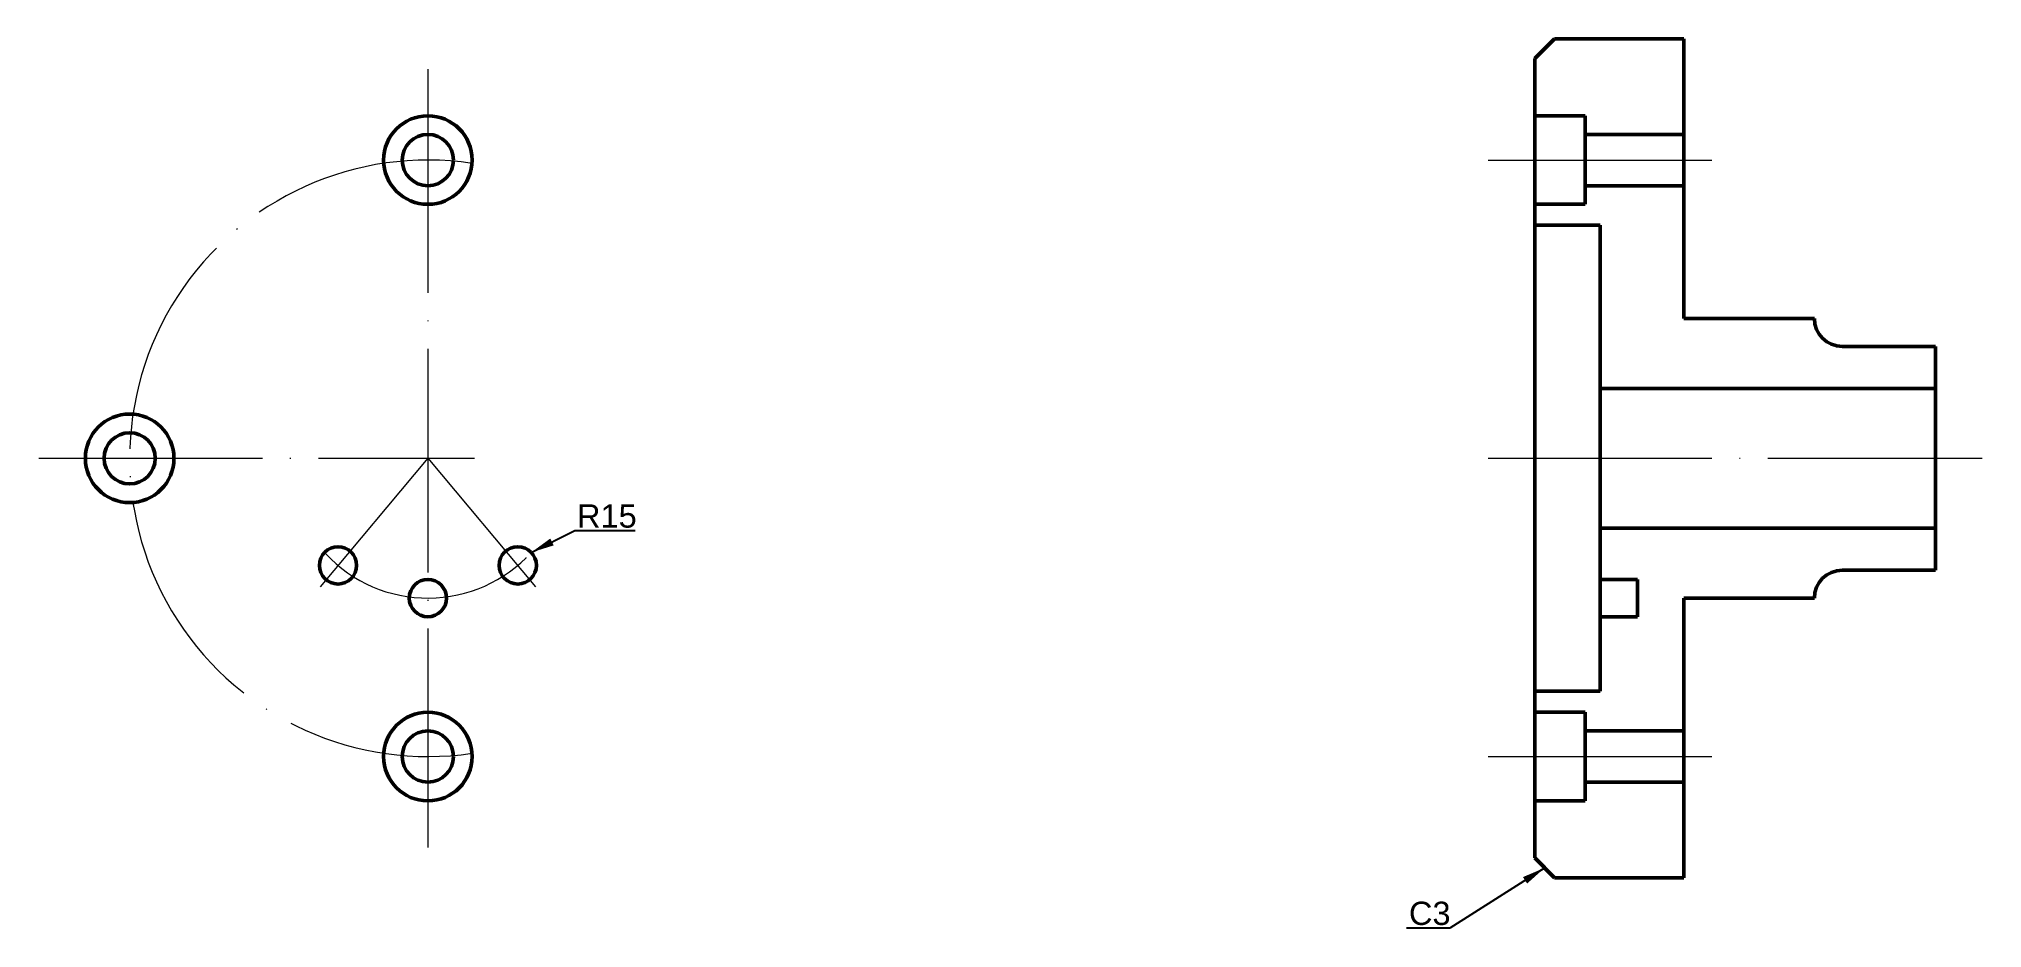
# Model space of a CAD drawing. Header units: millimetres. Extents: x 1208 to 1417, y 193 to 289.
import ezdxf

# ---------------------------------------------------------------- set-up
doc = ezdxf.new("R2010")
doc.units = ezdxf.units.MM
doc.linetypes.add('ACAD_ISO04W100', pattern=[30, 24, -2.95, 0.1, -2.95])
for name, color, linetype, lineweight, true_color in [('Contornos Visibles', 7, 'Continuous', 50, 0xffffff), ('Cotas', 1, 'Continuous', 20, 0xff0000), ('Ejes de revolución', 6, 'ACAD_ISO04W100', 20, 0xff00ff)]:
    doc.layers.add(name, color=color, linetype=linetype, lineweight=lineweight, true_color=true_color)
doc.styles.get("Standard").update_dxf_attribs({"font": ''})
doc.styles.add('textstyle0', font='')
doc.styles.add('textstyle1', font='')
doc.styles.get('Standard').set_extended_font_data('txt')
doc.styles.get('textstyle0').set_extended_font_data('Arial')
doc.styles.get('textstyle1').set_extended_font_data('Arial')
doc.dimstyles.get("Standard").update_dxf_attribs({"dimtxt": 2.5, "dimasz": 2.5, "dimexe": 1.25, "dimexo": 0.625, "dimtad": 1, "dimtxsty": 'Standard', "dimcen": 2.5, "dimadec": 0, "dimazin": 0, "dimtfac": 1, "dimtmove": 0, "dimatfit": 3, "dimfxl": 1, "dimarcsym": 0})

msp = doc.modelspace()

# ---------------------------------------------------------------- linework, layer by layer
at = {"layer": 'Contornos Visibles'}
for p, q in [((1368.64, 286.69), (1370.76, 288.81)), ((1370.76, 288.81), (1384.64, 288.81)), ((1384.64, 258.81), (1384.64, 288.81)), ((1368.64, 268.81), (1368.64, 286.69)), ((1368.64, 280.56), (1374.04, 280.56)), ((1374.04, 280.56), (1374.04, 271.06)), ((1374.04, 278.56), (1384.64, 278.56)), ((1374.04, 273.06), (1384.64, 273.06)), ((1368.64, 271.06), (1374.04, 271.06)), ((1368.64, 268.81), (1375.64, 268.81)), ((1368.64, 268.81), (1368.64, 218.81)), ((1375.64, 218.81), (1375.64, 268.81)), ((1384.64, 258.81), (1398.64, 258.81)), ((1398.64, 258.81), (1398.64, 258.81)), ((1401.64, 255.81), (1411.64, 255.81)), ((1411.64, 231.81), (1411.64, 255.81)), ((1375.64, 251.31), (1411.64, 251.31)), ((1375.64, 236.31), (1411.64, 236.31)), ((1401.64, 231.81), (1411.64, 231.81)), ((1375.64, 230.81), (1379.64, 230.81)), ((1379.64, 230.81), (1379.64, 226.81)), ((1384.64, 228.81), (1398.64, 228.81)), ((1384.64, 198.81), (1384.64, 228.81)), ((1398.64, 228.81), (1398.64, 228.81)), ((1375.64, 226.81), (1379.64, 226.81)), ((1368.64, 218.81), (1375.64, 218.81)), ((1368.64, 200.93), (1368.64, 218.81)), ((1368.64, 216.56), (1374.04, 216.56)), ((1374.04, 207.06), (1374.04, 216.56)), ((1374.04, 214.56), (1384.64, 214.56)), ((1374.04, 209.06), (1384.64, 209.06)), ((1368.64, 207.06), (1374.04, 207.06)), ((1370.76, 198.81), (1368.64, 200.93)), ((1370.76, 198.81), (1384.64, 198.81))]:
    msp.add_line(p, q, dxfattribs=at)
for centre, radius in [((1249.84, 275.81), 4.75), ((1249.84, 275.81), 2.75), ((1217.84, 243.81), 4.75), ((1217.84, 243.81), 2.75), ((1240.2, 232.32), 2), ((1259.49, 232.32), 2), ((1249.84, 228.81), 2), ((1249.84, 211.81), 4.75), ((1249.84, 211.81), 2.75)]:
    msp.add_circle(centre, radius, dxfattribs=at)
for centre, start, end in [((1401.64, 258.81), 180, 270), ((1401.64, 228.81), 90, 180)]:
    msp.add_arc(centre, 3, start, end, dxfattribs=at)
at = {"layer": 'Ejes de revolución'}
for p, q in [((1249.84, 285.56), (1249.84, 202.06)), ((1363.64, 275.81), (1389.64, 275.81)), ((1208.09, 243.81), (1254.84, 243.81)), ((1249.84, 243.81), (1238.27, 230.02)), ((1249.84, 243.81), (1261.41, 230.02)), ((1363.64, 243.81), (1416.64, 243.81)), ((1363.64, 211.81), (1389.64, 211.81))]:
    msp.add_line(p, q, dxfattribs=at)
for radius, start, end in [(32, 81.4636, 278.5364), (15, 223.0389, 317.6623)]:
    msp.add_arc((1249.84, 243.81), radius, start, end, dxfattribs=at)

# ---------------------------------------------------------------- texts
at = {"layer": 'Cotas', "char_height": 2.5, "attachment_point": 1}
for s, insert, style in [('R15', (1265.85, 238.87), 'textstyle1'), ('C3', (1355.13, 196.24), 'textstyle0')]:
    msp.add_mtext(s, dxfattribs=dict(at, insert=insert, style=style))

# ---------------------------------------------------------------- leaders
at = {"layer": 'Cotas'}
for points in [[(1260.93, 233.71), (1265.6, 236.06), (1272.09, 236.06)], [(1369.7, 199.87), (1359.51, 193.4), (1354.88, 193.4)]]:
    msp.add_leader(points, dimstyle='Standard', override={"dimscale": 1}, dxfattribs=at)

doc.saveas('drawing.dxf')
